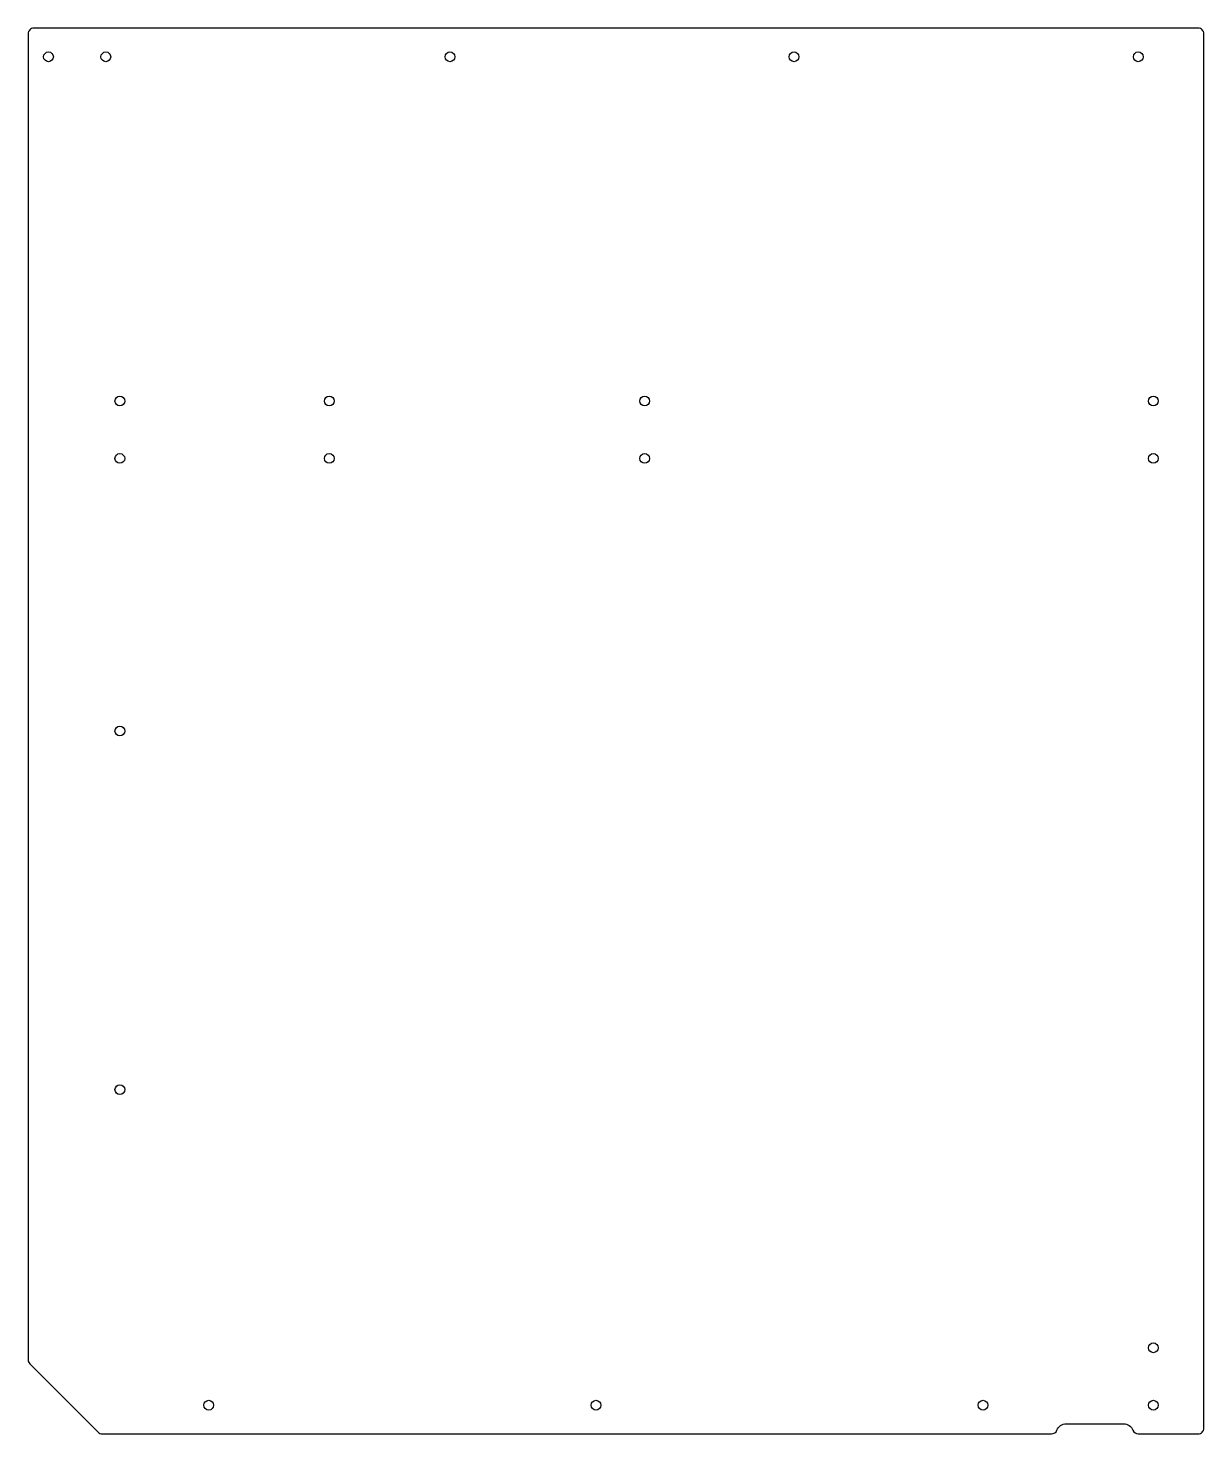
# Model space of a CAD drawing. Header units: millimetres. Extents: x 0 to 410, y 0 to 490.
import ezdxf

# ---------------------------------------------------------------- set-up
doc = ezdxf.new("R2010")
doc.units = ezdxf.units.MM
doc.layers.get('0').update_dxf_attribs({"linetype": 'CONTINUOUS'})

msp = doc.modelspace()

# ---------------------------------------------------------------- linework, layer by layer
msp.add_lwpolyline([(387.12, 0), (408, 0, 0.414214), (410, 2), (410, 488, 0.414214), (408, 490), (2, 490, 0.414214), (0, 488), (0, 25.83, 0.198912), (0.59, 24.41), (24.41, 0.59, 0.198912), (25.83, 0), (356.88, 0, 0.30896), (358.74, 1.27, -0.30896), (362, 3.5), (382, 3.5, -0.30896), (385.26, 1.27, 0.30896)], format="xyb", close=True)
for centre in [(7.1, 480), (27.1, 480), (147.1, 480), (267.1, 480), (387.1, 480), (32, 360), (105, 360), (215, 360), (392.4, 360), (32, 340), (105, 340), (215, 340), (392.4, 340), (32, 245), (32, 120), (392.4, 30), (63, 10), (198, 10), (333, 10), (392.4, 10)]:
    msp.add_circle(centre, 1.7)

doc.saveas('drawing.dxf')
